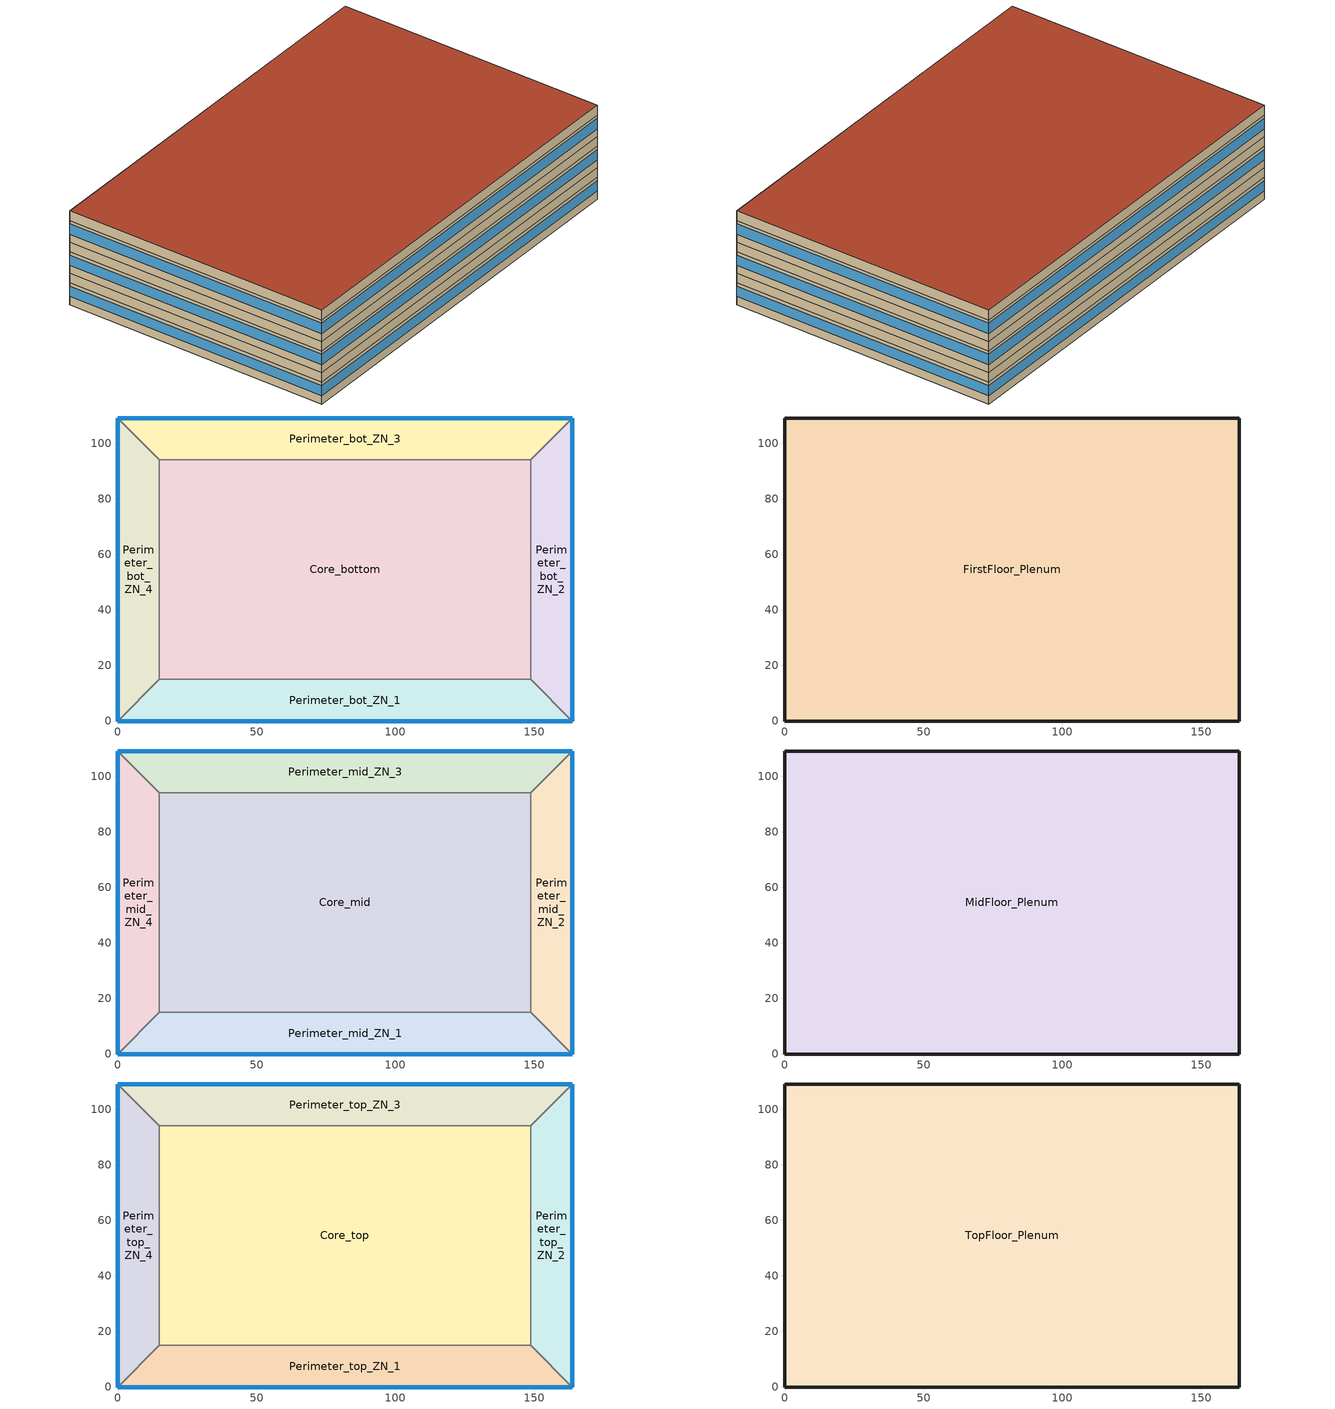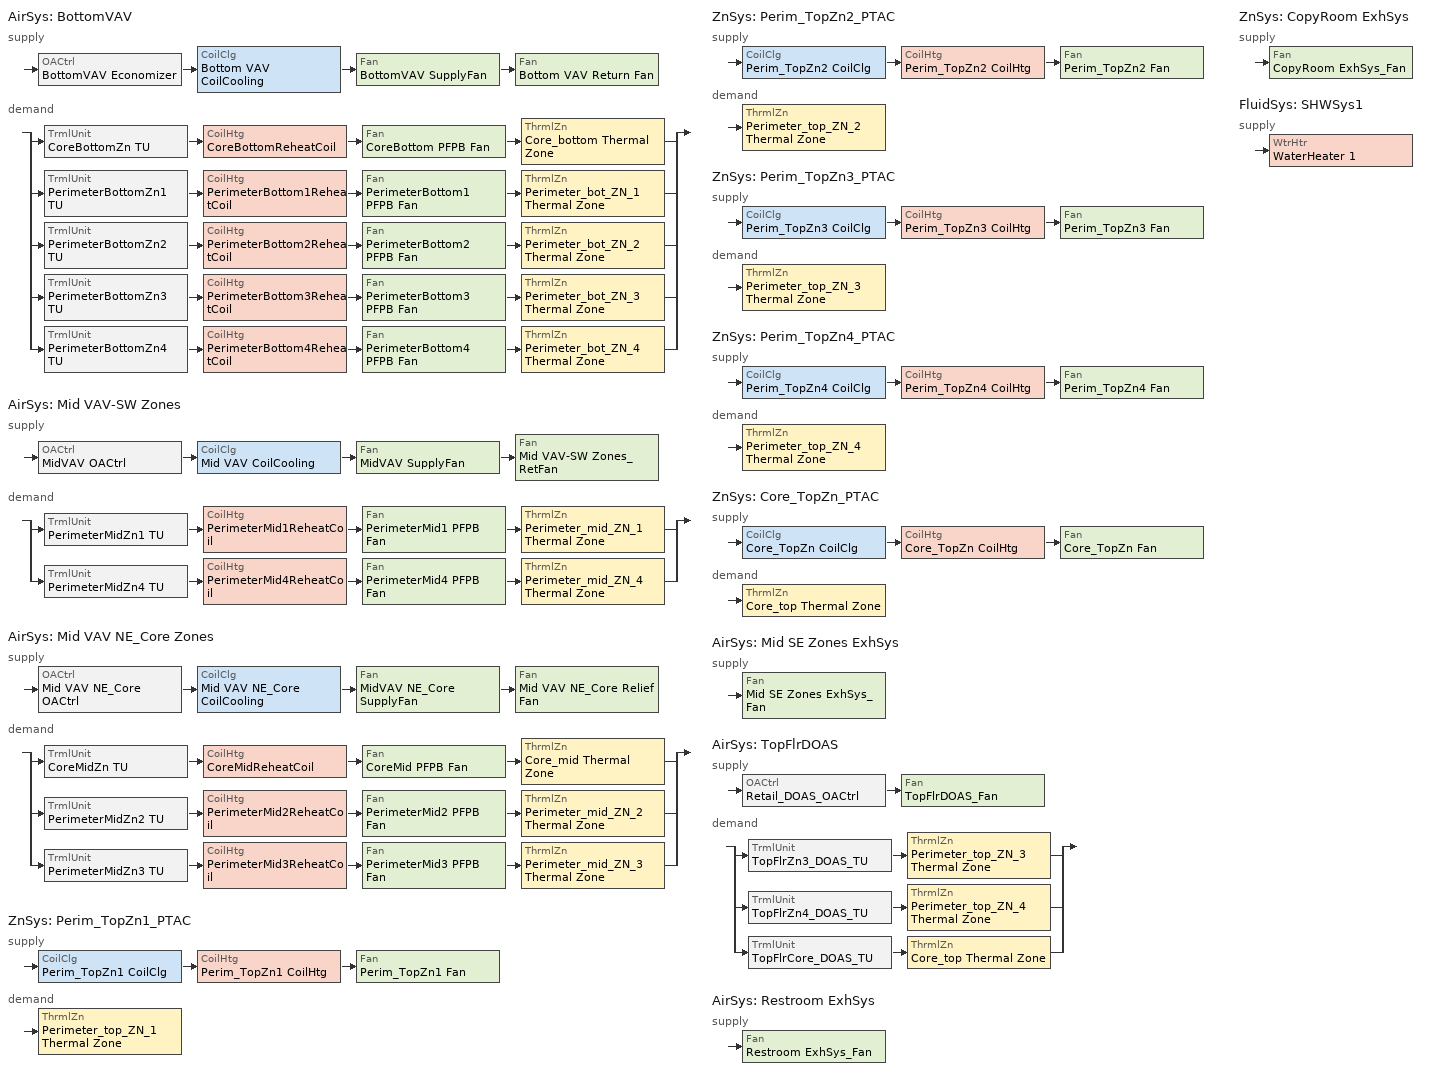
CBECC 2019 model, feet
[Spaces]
Core_bottom
 floor ground (Base_CZ12-SlabOnOrBelowGradeF073): 148.75,94.16 148.75,15 15,15 15,94.16 z0
 wall to Perimeter_bot_ZN_2 (NACM_Interior Wall): 148.75,15 148.75,94.16 z0:9
 wall to Perimeter_bot_ZN_3 (NACM_Interior Wall): 148.75,94.16 15,94.16 z0:9
 wall to Perimeter_bot_ZN_1 (NACM_Interior Wall): 15,15 148.75,15 z0:9
 wall to Perimeter_bot_ZN_4 (NACM_Interior Wall): 15,94.16 15,15 z0:9
Perimeter_bot_ZN_2
 floor ground (Base_CZ12-SlabOnOrBelowGradeF073): 163.75,109.17 163.75,0 148.75,15 148.75,94.16 z0
 wall outside (Base_CZ12-NonresMetalFrameWallU062): 163.75,0 163.75,109.17 z0:9
 wall to Perimeter_bot_ZN_1 (NACM_Interior Wall): 148.75,15 163.75,0 z0:9
 wall to Perimeter_bot_ZN_3 (NACM_Interior Wall): 163.75,109.17 148.75,94.16 z0:9
 window (Base_AllCZ_FixedWindowU36): 163.75,0.01 163.75,109.16 z3.35:7.64
Perimeter_bot_ZN_3
 floor ground (Base_CZ12-SlabOnOrBelowGradeF073): 163.75,109.17 148.75,94.16 15,94.16 0,109.17 z0
 wall outside (Base_CZ12-NonresMetalFrameWallU062): 163.75,109.17 0,109.17 z0:9
 wall to Perimeter_bot_ZN_4 (NACM_Interior Wall): 0,109.17 15,94.16 z0:9
 window (Base_AllCZ_FixedWindowU36): 163.75,109.17 0,109.17 z3.35:7.64
Perimeter_bot_ZN_1
 floor ground (Base_CZ12-SlabOnOrBelowGradeF073): 148.75,15 163.75,0 0,0 15,15 z0
 wall outside (Base_CZ12-NonresMetalFrameWallU062): 0,0 163.75,0 z0:9
 wall to Perimeter_bot_ZN_4 (NACM_Interior Wall): 15,15 0,0 z0:9
 window (Base_AllCZ_FixedWindowU36): 0,0 163.75,0 z3.35:7.64
Perimeter_bot_ZN_4
 floor ground (Base_CZ12-SlabOnOrBelowGradeF073): 0,109.17 15,94.16 15,15 0,0 z0
 wall outside (Base_CZ12-NonresMetalFrameWallU062): 0,109.17 0,0 z0:9
 window (Base_AllCZ_FixedWindowU36): 0,109.16 0,0.01 z3.35:7.64
FirstFloor_Plenum
 floor to Core_bottom (NACM_Drop Ceiling): 148.75,94.16 148.75,15 15,15 15,94.16 z9
 floor to Perimeter_bot_ZN_1 (NACM_Drop Ceiling): 148.75,15 163.75,0 0,0 15,15 z9
 floor to Perimeter_bot_ZN_2 (NACM_Drop Ceiling): 163.75,109.17 163.75,0 148.75,15 148.75,94.16 z9
 floor to Perimeter_bot_ZN_3 (NACM_Drop Ceiling): 163.75,109.17 148.75,94.16 15,94.16 0,109.17 z9
 floor to Perimeter_bot_ZN_4 (NACM_Drop Ceiling): 0,109.17 15,94.16 15,15 0,0 z9
 wall outside (Base_CZ12-NonresMetalFrameWallU062): 163.75,0 163.75,109.17 0,109.17 0,0 163.75,0 z9:13
Core_mid
 floor to FirstFloor_Plenum (NACM_Interior Floor): 148.75,94.16 148.75,15 15,15 15,94.16 z13
 wall to Perimeter_mid_ZN_2 (NACM_Interior Wall): 148.75,15 148.75,94.16 z13:22
 wall to Perimeter_mid_ZN_3 (NACM_Interior Wall): 148.75,94.16 15,94.16 z13:22
 wall to Perimeter_mid_ZN_1 (NACM_Interior Wall): 15,15 148.75,15 z13:22
 wall to Perimeter_mid_ZN_4 (NACM_Interior Wall): 15,94.16 15,15 z13:22
Perimeter_mid_ZN_2
 floor to FirstFloor_Plenum (NACM_Interior Floor): 163.75,109.17 163.75,0 148.75,15 148.75,94.16 z13
 wall outside (Base_CZ12-NonresMetalFrameWallU062): 163.75,0 163.75,109.17 z13:22
 wall to Perimeter_mid_ZN_1 (NACM_Interior Wall): 148.75,15 163.75,0 z13:22
 wall to Perimeter_mid_ZN_3 (NACM_Interior Wall): 163.75,109.17 148.75,94.16 z13:22
 window (Base_AllCZ_FixedWindowU36): 163.75,0.01 163.75,109.16 z16.35:20.64
Perimeter_mid_ZN_3
 floor to FirstFloor_Plenum (NACM_Interior Floor): 163.75,109.17 148.75,94.16 15,94.16 0,109.17 z13
 wall outside (Base_CZ12-NonresMetalFrameWallU062): 163.75,109.17 0,109.17 z13:22
 wall to Perimeter_mid_ZN_4 (NACM_Interior Wall): 0,109.17 15,94.16 z13:22
 window (Base_AllCZ_FixedWindowU36): 163.75,109.17 0,109.17 z16.35:20.64
Perimeter_mid_ZN_1
 floor to FirstFloor_Plenum (NACM_Interior Floor): 148.75,15 163.75,0 0,0 15,15 z13
 wall outside (Base_CZ12-NonresMetalFrameWallU062): 0,0 163.75,0 z13:22
 wall to Perimeter_mid_ZN_4 (NACM_Interior Wall): 15,15 0,0 z13:22
 window (Base_AllCZ_FixedWindowU36): 0,0 163.75,0 z16.35:20.64
Perimeter_mid_ZN_4
 floor to FirstFloor_Plenum (NACM_Interior Floor): 0,109.17 15,94.16 15,15 0,0 z13
 wall outside (Base_CZ12-NonresMetalFrameWallU062): 0,109.17 0,0 z13:22
 window (Base_AllCZ_FixedWindowU36): 0,109.16 0,0.01 z16.35:20.64
MidFloor_Plenum
 floor to Core_mid (NACM_Drop Ceiling): 148.75,94.16 148.75,15 15,15 15,94.16 z22
 floor to Perimeter_mid_ZN_1 (NACM_Drop Ceiling): 148.75,15 163.75,0 0,0 15,15 z22
 floor to Perimeter_mid_ZN_2 (NACM_Drop Ceiling): 163.75,109.17 163.75,0 148.75,15 148.75,94.16 z22
 floor to Perimeter_mid_ZN_3 (NACM_Drop Ceiling): 163.75,109.17 148.75,94.16 15,94.16 0,109.17 z22
 floor to Perimeter_mid_ZN_4 (NACM_Drop Ceiling): 0,109.17 15,94.16 15,15 0,0 z22
 wall outside (Base_CZ12-NonresMetalFrameWallU062): 163.75,0 163.75,109.17 0,109.17 0,0 163.75,0 z22:26
Core_top
 floor to MidFloor_Plenum (NACM_Interior Floor): 148.75,94.16 148.75,15 15,15 15,94.16 z26
 wall to Perimeter_top_ZN_2 (NACM_Interior Wall): 148.75,15 148.75,94.16 z26:35
 wall to Perimeter_top_ZN_3 (NACM_Interior Wall): 148.75,94.16 15,94.16 z26:35
 wall to Perimeter_top_ZN_1 (NACM_Interior Wall): 15,15 148.75,15 z26:35
 wall to Perimeter_top_ZN_4 (NACM_Interior Wall): 15,94.16 15,15 z26:35
Perimeter_top_ZN_2
 floor to MidFloor_Plenum (NACM_Interior Floor): 163.75,109.17 163.75,0 148.75,15 148.75,94.16 z26
 wall outside (Base_CZ12-NonresMetalFrameWallU062): 163.75,0 163.75,109.17 z26:35
 wall to Perimeter_top_ZN_1 (NACM_Interior Wall): 148.75,15 163.75,0 z26:35
 wall to Perimeter_top_ZN_3 (NACM_Interior Wall): 163.75,109.17 148.75,94.16 z26:35
 window (Base_AllCZ_FixedWindowU36): 163.75,0.01 163.75,109.16 z29.35:33.64
Perimeter_top_ZN_3
 floor to MidFloor_Plenum (NACM_Interior Floor): 163.75,109.17 148.75,94.16 15,94.16 0,109.17 z26
 wall outside (Base_CZ12-NonresMetalFrameWallU062): 163.75,109.17 0,109.17 z26:35
 wall to Perimeter_top_ZN_4 (NACM_Interior Wall): 0,109.17 15,94.16 z26:35
 window (Base_AllCZ_FixedWindowU36): 163.75,109.17 0,109.17 z29.35:33.64
Perimeter_top_ZN_1
 floor to MidFloor_Plenum (NACM_Interior Floor): 148.75,15 163.75,0 0,0 15,15 z26
 wall outside (Base_CZ12-NonresMetalFrameWallU062): 0,0 163.75,0 z26:35
 wall to Perimeter_top_ZN_4 (NACM_Interior Wall): 15,15 0,0 z26:35
 window (Base_AllCZ_FixedWindowU36): 0,0 163.75,0 z29.35:33.64
Perimeter_top_ZN_4
 floor to MidFloor_Plenum (NACM_Interior Floor): 0,109.17 15,94.16 15,15 0,0 z26
 wall outside (Base_CZ12-NonresMetalFrameWallU062): 0,109.17 0,0 z26:35
 window (Base_AllCZ_FixedWindowU36): 0,109.16 0,0.01 z29.35:33.64
TopFloor_Plenum
 floor to Core_top (NACM_Drop Ceiling): 148.75,94.16 148.75,15 15,15 15,94.16 z35
 floor to Perimeter_top_ZN_1 (NACM_Drop Ceiling): 148.75,15 163.75,0 0,0 15,15 z35
 floor to Perimeter_top_ZN_2 (NACM_Drop Ceiling): 163.75,109.17 163.75,0 148.75,15 148.75,94.16 z35
 floor to Perimeter_top_ZN_3 (NACM_Drop Ceiling): 163.75,109.17 148.75,94.16 15,94.16 0,109.17 z35
 floor to Perimeter_top_ZN_4 (NACM_Drop Ceiling): 0,109.17 15,94.16 15,15 0,0 z35
 wall outside (Base_CZ12-NonresMetalFrameWallU062): 163.75,0 163.75,109.17 0,109.17 0,0 163.75,0 z35:39
 roof outside (Base_CZ12-FlatNonresWoodFramingAndOtherRoofU034): 163.75,0 163.75,109.17 0,109.17 0,0 z39
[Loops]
AirSys 'BottomVAV'
 supply: OACtrl 'BottomVAV Economizer' > CoilClg 'Bottom VAV CoilCooling' > Fan 'BottomVAV SupplyFan' > Fan 'Bottom VAV Return Fan'
 demand: split
  | TrmlUnit 'CoreBottomZn TU' > CoilHtg 'CoreBottomReheatCoil' > Fan 'CoreBottom PFPB Fan' > ThrmlZn 'Core_bottom Thermal Zone'
  | TrmlUnit 'PerimeterBottomZn1 TU' > CoilHtg 'PerimeterBottom1ReheatCoil' > Fan 'PerimeterBottom1 PFPB Fan' > ThrmlZn 'Perimeter_bot_ZN_1 Thermal Zone'
  | TrmlUnit 'PerimeterBottomZn2 TU' > CoilHtg 'PerimeterBottom2ReheatCoil' > Fan 'PerimeterBottom2 PFPB Fan' > ThrmlZn 'Perimeter_bot_ZN_2 Thermal Zone'
  | TrmlUnit 'PerimeterBottomZn3 TU' > CoilHtg 'PerimeterBottom3ReheatCoil' > Fan 'PerimeterBottom3 PFPB Fan' > ThrmlZn 'Perimeter_bot_ZN_3 Thermal Zone'
  | TrmlUnit 'PerimeterBottomZn4 TU' > CoilHtg 'PerimeterBottom4ReheatCoil' > Fan 'PerimeterBottom4 PFPB Fan' > ThrmlZn 'Perimeter_bot_ZN_4 Thermal Zone'
AirSys 'Mid VAV-SW Zones'
 supply: OACtrl 'MidVAV OACtrl' > CoilClg 'Mid VAV CoilCooling' > Fan 'MidVAV SupplyFan' > Fan 'Mid VAV-SW Zones_RetFan'
 demand: split
  | TrmlUnit 'PerimeterMidZn1 TU' > CoilHtg 'PerimeterMid1ReheatCoil' > Fan 'PerimeterMid1 PFPB Fan' > ThrmlZn 'Perimeter_mid_ZN_1 Thermal Zone'
  | TrmlUnit 'PerimeterMidZn4 TU' > CoilHtg 'PerimeterMid4ReheatCoil' > Fan 'PerimeterMid4 PFPB Fan' > ThrmlZn 'Perimeter_mid_ZN_4 Thermal Zone'
AirSys 'Mid VAV NE_Core Zones'
 supply: OACtrl 'Mid VAV NE_Core OACtrl' > CoilClg 'Mid VAV NE_Core CoilCooling' > Fan 'MidVAV NE_Core SupplyFan' > Fan 'Mid VAV NE_Core Relief Fan'
 demand: split
  | TrmlUnit 'CoreMidZn TU' > CoilHtg 'CoreMidReheatCoil' > Fan 'CoreMid PFPB Fan' > ThrmlZn 'Core_mid Thermal Zone'
  | TrmlUnit 'PerimeterMidZn2 TU' > CoilHtg 'PerimeterMid2ReheatCoil' > Fan 'PerimeterMid2 PFPB Fan' > ThrmlZn 'Perimeter_mid_ZN_2 Thermal Zone'
  | TrmlUnit 'PerimeterMidZn3 TU' > CoilHtg 'PerimeterMid3ReheatCoil' > Fan 'PerimeterMid3 PFPB Fan' > ThrmlZn 'Perimeter_mid_ZN_3 Thermal Zone'
ZnSys 'Perim_TopZn1_PTAC'
 supply: CoilClg 'Perim_TopZn1 CoilClg' > CoilHtg 'Perim_TopZn1 CoilHtg' > Fan 'Perim_TopZn1 Fan'
 demand: ThrmlZn 'Perimeter_top_ZN_1 Thermal Zone'
ZnSys 'Perim_TopZn2_PTAC'
 supply: CoilClg 'Perim_TopZn2 CoilClg' > CoilHtg 'Perim_TopZn2 CoilHtg' > Fan 'Perim_TopZn2 Fan'
 demand: ThrmlZn 'Perimeter_top_ZN_2 Thermal Zone'
ZnSys 'Perim_TopZn3_PTAC'
 supply: CoilClg 'Perim_TopZn3 CoilClg' > CoilHtg 'Perim_TopZn3 CoilHtg' > Fan 'Perim_TopZn3 Fan'
 demand: ThrmlZn 'Perimeter_top_ZN_3 Thermal Zone'
ZnSys 'Perim_TopZn4_PTAC'
 supply: CoilClg 'Perim_TopZn4 CoilClg' > CoilHtg 'Perim_TopZn4 CoilHtg' > Fan 'Perim_TopZn4 Fan'
 demand: ThrmlZn 'Perimeter_top_ZN_4 Thermal Zone'
ZnSys 'Core_TopZn_PTAC'
 supply: CoilClg 'Core_TopZn CoilClg' > CoilHtg 'Core_TopZn CoilHtg' > Fan 'Core_TopZn Fan'
 demand: ThrmlZn 'Core_top Thermal Zone'
AirSys 'Mid SE Zones ExhSys'
 supply: Fan 'Mid SE Zones ExhSys_Fan'
AirSys 'TopFlrDOAS'
 supply: OACtrl 'Retail_DOAS_OACtrl' > Fan 'TopFlrDOAS_Fan'
 demand: split
  | TrmlUnit 'TopFlrZn3_DOAS_TU' > ThrmlZn 'Perimeter_top_ZN_3 Thermal Zone'
  | TrmlUnit 'TopFlrZn4_DOAS_TU' > ThrmlZn 'Perimeter_top_ZN_4 Thermal Zone'
  | TrmlUnit 'TopFlrCore_DOAS_TU' > ThrmlZn 'Core_top Thermal Zone'
AirSys 'Restroom ExhSys'
 supply: Fan 'Restroom ExhSys_Fan'
ZnSys 'CopyRoom ExhSys'
 supply: Fan 'CopyRoom ExhSys_Fan'
FluidSys 'SHWSys1'
 supply: WtrHtr 'WaterHeater 1'
[Proj]
OffMed-FanPowerAdj: ZipCode=95814; CompType=NewComplete; DebugScreen=1
[Bldg]
OfficeMedium: TotStoryCnt=3; AboveGrdStoryCnt=3
[ConsAssm]
Base_CZ12-SlabOnOrBelowGradeF073: CompatibleSurfType=UndergroundFloor; SlabType=UnheatedSlabOnGrade; MatRef[1]=Concrete - 140 lb/ft3 - 6 in.
Base_CZ12-NonresMetalFrameWallU062: CompatibleSurfType=ExteriorWall; MatRef[1]=Stucco - 7/8 in.; MatRef[2]=Compliance Insulation R13.99; MatRef[3]=Air - Metal Wall Framing - 16 or 24 in. OC; MatRef[4]=Gypsum Board - 1/2 in.
NACM_Interior Wall: CompatibleSurfType=InteriorWall; MatRef[1]=Gypsum Board - 5/8 in.; MatRef[2]=Air - Metal Wall Framing - 16 or 24 in. OC; MatRef[3]=Gypsum Board - 5/8 in.
Base_CZ12-FlatNonresWoodFramingAndOtherRoofU034: CompatibleSurfType=Roof; MatRef[1]=Metal Standing Seam - 1/16 in.; MatRef[2]=Compliance Insulation R28.63; CRRCInitialRefl=0.63; CRRCAgedRefl=0.63; CRRCInitialEmit=0.85; CRRCAgedEmit=0.85; CRRCProdID=XXXX-XXXX
NACM_Drop Ceiling: CompatibleSurfType=InteriorFloor; MatRef[1]=Acoustic Tile - 3/4 in.
NACM_Interior Floor: CompatibleSurfType=InteriorFloor; MatRef[1]=Metal Deck - 1/16 in.; MatRef[2]=Concrete - 140 lb/ft3 - 4 in.; MatRef[3]=Carpet - 3/4 in.
[Mat]
Name | CodeCat | CodeItem
Concrete - 140 lb/ft3 - 6 in. | Concrete | Concrete - 140 lb/ft3 - 6 in.
Stucco - 7/8 in. | Plastering Materials | Stucco - 7/8 in.
Compliance Insulation R13.99 | Insulation Board | Compliance Insulation R13.99
Air - Metal Wall Framing - 16 or 24 in. OC | Air | Air - Metal Wall Framing - 16 or 24 in. OC
Gypsum Board - 1/2 in. | Bldg Board and Siding | Gypsum Board - 1/2 in.
Gypsum Board - 5/8 in. | Bldg Board and Siding | Gypsum Board - 5/8 in.
Metal Standing Seam - 1/16 in. | Roofing | Metal Standing Seam - 1/16 in.
Compliance Insulation R28.63 | Insulation Board | Compliance Insulation R28.63
Acoustic Tile - 3/4 in. | Finish Materials | Acoustic Tile - 3/4 in.
Metal Deck - 1/16 in. | Bldg Board and Siding | Metal Deck - 1/16 in.
Concrete - 140 lb/ft3 - 4 in. | Concrete | Concrete - 140 lb/ft3 - 4 in.
Carpet - 3/4 in. | Finish Materials | Carpet - 3/4 in.
[FenCons]
Base_AllCZ_FixedWindowU36: FenType=VerticalFenestration; FenProdType=FixedWindow; AssmContext=Manufactured; CertificationMthd=NFRCRated; SHGC=0.25; UFactor=0.36; VT=0.42
[Story]
BottomFlr; MidFlr; TopFloor
[Spc]
Core_bottom: Story=BottomFlr; CondgType=DirectlyConditioned; ThrmlZnRef=Core_bottom Thermal Zone; Vol=95280.3; SpcFuncDefaultsRef=Office Mod Defaults; ElevCnt=1; ElevLostFrac=1; EscalCnt=1; EscalLostFrac=1; SHWFluidSegRef=SHWSys1 Supply; VentPerSpc=2000
Perimeter_bot_ZN_1: Story=BottomFlr; CondgType=DirectlyConditioned; ThrmlZnRef=Perimeter_bot_ZN_1 Thermal Zone; Vol=20085.9; SpcFuncDefaultsRef=Office Mod Defaults; SHWFluidSegRef=SHWSys1 Supply; SecSide100PctControlled=1
Perimeter_bot_ZN_2: Story=BottomFlr; ThrmlZnRef=Perimeter_bot_ZN_2 Thermal Zone; Vol=12716.1; SpcFuncDefaultsRef=Office Mod Defaults; SHWFluidSegRef=SHWSys1 Supply; SecSide100PctControlled=1
Perimeter_bot_ZN_3: Story=BottomFlr; ThrmlZnRef=Perimeter_bot_ZN_3 Thermal Zone; Vol=20085.9; SpcFuncDefaultsRef=Office Mod Defaults; SHWFluidSegRef=SHWSys1 Supply; SecSide100PctControlled=1
Perimeter_bot_ZN_4: Story=BottomFlr; ThrmlZnRef=Perimeter_bot_ZN_4 Thermal Zone; Vol=12715.2; SpcFuncDefaultsRef=Office Mod Defaults; SHWFluidSegRef=SHWSys1 Supply; SecSide100PctControlled=1
FirstFloor_Plenum: Story=BottomFlr; CondgType=Plenum; ThrmlZnRef=FirstFloor_Plenum Thermal Zone; Vol=71503.7
Core_mid: Story=MidFlr; ThrmlZnRef=Core_mid Thermal Zone; Vol=95280.3; SpcFuncDefaultsRef=Office Mod Defaults; SHWFluidSegRef=SHWSys1 Supply
Perimeter_mid_ZN_1: Story=MidFlr; ThrmlZnRef=Perimeter_mid_ZN_1 Thermal Zone; Vol=20085.9; SpcFuncDefaultsRef=Office Mod Defaults; SHWFluidSegRef=SHWSys1 Supply; VentPerSpc=400; SecSide100PctControlled=1; SpcFunc=Pharmacy Area; ExhPerSpc=500
Perimeter_mid_ZN_2: Story=MidFlr; ThrmlZnRef=Perimeter_mid_ZN_2 Thermal Zone; Vol=12716.1; SHWFluidSegRef=SHWSys1 Supply; SecSide100PctControlled=1; SpcFunc=Commercial/Industrial Storage (Warehouse); VentSpcFunc=Exhaust - Storage rooms, chemical; ExhNumFixtures=10
Perimeter_mid_ZN_3: Story=MidFlr; ThrmlZnRef=Perimeter_mid_ZN_3 Thermal Zone; Vol=20085.9; SpcFuncDefaultsRef=Office Mod Defaults; SHWFluidSegRef=SHWSys1 Supply; VentPerSpc=400; SecSide100PctControlled=1
Perimeter_mid_ZN_4: Story=MidFlr; ThrmlZnRef=Perimeter_mid_ZN_4 Thermal Zone; Vol=12715.2; SpcFuncDefaultsRef=Office Mod Defaults; SHWFluidSegRef=SHWSys1 Supply; VentPerSpc=500; SecSide100PctControlled=1
MidFloor_Plenum: Story=MidFlr; CondgType=Plenum; ThrmlZnRef=MidFloor_Plenum Thermal Zone; Vol=71503.7
Core_top: Story=TopFloor; ThrmlZnRef=Core_top Thermal Zone; Vol=95280.3; SpcFuncDefaultsRef=Office Mod Defaults; SHWFluidSegRef=SHWSys1 Supply; SecSide100PctControlled=1
Perimeter_top_ZN_1: Story=TopFloor; ThrmlZnRef=Perimeter_top_ZN_1 Thermal Zone; Vol=20085.9; SHWFluidSegRef=SHWSys1 Supply; SecSide100PctControlled=1; SpcFunc=Restrooms; ExhNumFixtures=8
Perimeter_top_ZN_2: Story=TopFloor; ThrmlZnRef=Perimeter_top_ZN_2 Thermal Zone; Vol=12716.1; SHWFluidSegRef=SHWSys1 Supply; SecSide100PctControlled=1; SpcFunc=Copy Room
Perimeter_top_ZN_3: Story=TopFloor; ThrmlZnRef=Perimeter_top_ZN_3 Thermal Zone; Vol=20085.9; SpcFuncDefaultsRef=Office Mod Defaults; SHWFluidSegRef=SHWSys1 Supply; SecSide100PctControlled=1
Perimeter_top_ZN_4: Story=TopFloor; ThrmlZnRef=Perimeter_top_ZN_4 Thermal Zone; Vol=12715.2; SpcFuncDefaultsRef=Office Mod Defaults; SHWFluidSegRef=SHWSys1 Supply; SecSide100PctControlled=1
TopFloor_Plenum: Story=TopFloor; CondgType=Plenum; ThrmlZnRef=TopFloor_Plenum Thermal Zone; Vol=71503.7
[ThrmlZn]
Core_bottom Thermal Zone: Type=Conditioned; PriAirCondgSysRef[1]=BottomVAV; VentStdDesc=Test
Perimeter_bot_ZN_1 Thermal Zone; Perimeter_bot_ZN_2 Thermal Zone; Perimeter_bot_ZN_3 Thermal Zone; Perimeter_bot_ZN_4 Thermal Zone: Type=Conditioned; PriAirCondgSysRef[1]=BottomVAV
FirstFloor_Plenum Thermal Zone; MidFloor_Plenum Thermal Zone; TopFloor_Plenum Thermal Zone: Type=Plenum
Core_mid Thermal Zone: PriAirCondgSysRef[1]=Mid VAV NE_Core Zones
Perimeter_mid_ZN_1 Thermal Zone: Type=Conditioned; PriAirCondgSysRef[1]=Mid VAV-SW Zones; ExhSysRef=Mid SE Zones ExhSys
Perimeter_mid_ZN_2 Thermal Zone: Type=Conditioned; PriAirCondgSysRef[1]=Mid VAV NE_Core Zones; ExhSysRef=Mid SE Zones ExhSys
Perimeter_mid_ZN_3 Thermal Zone: Type=Conditioned; PriAirCondgSysRef[1]=Mid VAV NE_Core Zones
Perimeter_mid_ZN_4 Thermal Zone: Type=Conditioned; PriAirCondgSysRef[1]=Mid VAV-SW Zones
Core_top Thermal Zone: Type=Conditioned; PriAirCondgSysRef[1]=Core_TopZn_PTAC; VentSysRef=TopFlrDOAS
Perimeter_top_ZN_1 Thermal Zone: Type=Conditioned; PriAirCondgSysRef[1]=Perim_TopZn1_PTAC; ExhSysRef=Restroom ExhSys; VentSrc=Forced
Perimeter_top_ZN_2 Thermal Zone: Type=Conditioned; PriAirCondgSysRef[1]=Perim_TopZn2_PTAC; ExhSysRef=CopyRoom ExhSys; VentSrc=Forced
Perimeter_top_ZN_3 Thermal Zone: Type=Conditioned; PriAirCondgSysRef[1]=Perim_TopZn3_PTAC; VentSysRef=TopFlrDOAS
Perimeter_top_ZN_4 Thermal Zone: Type=Conditioned; PriAirCondgSysRef[1]=Perim_TopZn4_PTAC; VentSysRef=TopFlrDOAS
[AirSys]
BottomVAV: Type=PVAV; CtrlSysType=DDCToZone; ReheatCtrlMthd=DualMaximum; OptStart=1; ClgCtrl=WarmestResetFlowFirst; ClRstSupHi=60; ClRstSupLow=55; FullyDuctedRetFlag=1; MERVGTE16Flag=1; MERVGTE16DsgnPD=0.6
Mid VAV-SW Zones: Type=PVAV; CtrlSysType=DDCToZone; ReheatCtrlMthd=DualMaximum; OptStart=1; ClgCtrl=WarmestResetFlowFirst; ClRstSupHi=60; ClRstSupLow=55; MERVGTE16Flag=1; MERVGTE16DsgnPD=0.6; AirFlowPerSqFt=1.2
Mid VAV NE_Core Zones: Type=PVAV; CtrlSysType=DDCToZone; ReheatCtrlMthd=DualMaximum; OptStart=1; ClgCtrl=WarmestResetFlowFirst; ClRstSupHi=60; ClRstSupLow=55; GasPhaseAirCleanersFlag=1; GasPhaseAirCleanersDsgnPD=1
Mid SE Zones ExhSys: Type=Exhaust; FullyDuctedExhFlag=1; ExhFiltersFlag=0; BiosftyCabExhFlag=1; BiosftyCabExhDsgnPD=1
TopFlrDOAS: Type=DOASCV
Restroom ExhSys: Type=Exhaust
[AirSeg]
Name | Sys | Type
Bottom VAV AirSegment Supply | BottomVAV | Supply
Bottom VAV ReturnAirSegment | BottomVAV | Return
Mid VAV AirSegment Supply | Mid VAV-SW Zones | Supply
MidVAV RetAirSeg | Mid VAV-SW Zones
Mid VAV NE_Core AirSegment Supply | Mid VAV NE_Core Zones | Supply
Mid VAV NE_Core ReliefAirSeg | Mid VAV NE_Core Zones | Relief
Mid SE Zones ExhSys_AirSeg | Mid SE Zones ExhSys | Exhaust
TopFlrDOAS_SupSeg | TopFlrDOAS | Supply
TopFlrDOAS_RetSeg | TopFlrDOAS | Return
Restroom ExhSys_AirSeg | Restroom ExhSys | Exhaust
[CoilClg] Type=DirectExpansion
Name | Sys | FuelSrc | NumClgStages | CndsrType
Bottom VAV CoilCooling | BottomVAV | Electric | 2 | Air
Mid VAV CoilCooling | Mid VAV-SW Zones | Electric | 2 | Air
Mid VAV NE_Core CoilCooling | Mid VAV NE_Core Zones | Electric | 2 | Air
Perim_TopZn1 CoilClg | Perim_TopZn1_PTAC
Perim_TopZn2 CoilClg | Perim_TopZn2_PTAC
Perim_TopZn3 CoilClg | Perim_TopZn3_PTAC
Perim_TopZn4 CoilClg | Perim_TopZn4_PTAC
Core_TopZn CoilClg | Core_TopZn_PTAC
[Fan]
Name | Sys | CtrlMthd | ModelingMthd | TotStaticPress
BottomVAV SupplyFan | BottomVAV | VariableSpeedDrive
Bottom VAV Return Fan | BottomVAV | VariableSpeedDrive | StaticPressure | 2
CoreBottom PFPB Fan; PerimeterBottom1 PFPB Fan; PerimeterBottom2 PFPB Fan; PerimeterBottom3 PFPB Fan; PerimeterBottom4 PFPB Fan | BottomVAV
MidVAV SupplyFan | Mid VAV-SW Zones | VariableSpeedDrive | StaticPressure
Mid VAV-SW Zones_RetFan | Mid VAV-SW Zones |  | StaticPressure | 1.5
PerimeterMid1 PFPB Fan; PerimeterMid4 PFPB Fan | Mid VAV-SW Zones
MidVAV NE_Core SupplyFan | Mid VAV NE_Core Zones | VariableSpeedDrive | StaticPressure
Mid VAV NE_Core Relief Fan | Mid VAV NE_Core Zones |  | StaticPressure
CoreMid PFPB Fan; PerimeterMid2 PFPB Fan; PerimeterMid3 PFPB Fan | Mid VAV NE_Core Zones
Perim_TopZn1 Fan | Perim_TopZn1_PTAC | ConstantVolume | PowerPerUnitFlow
Perim_TopZn2 Fan | Perim_TopZn2_PTAC | ConstantVolume | PowerPerUnitFlow
Perim_TopZn3 Fan | Perim_TopZn3_PTAC | ConstantVolume | PowerPerUnitFlow
Perim_TopZn4 Fan | Perim_TopZn4_PTAC | ConstantVolume | PowerPerUnitFlow
Core_TopZn Fan | Core_TopZn_PTAC | ConstantVolume | PowerPerUnitFlow
Mid SE Zones ExhSys_Fan | Mid SE Zones ExhSys |  | StaticPressure | 4
TopFlrDOAS_Fan | TopFlrDOAS |  | StaticPressure
Restroom ExhSys_Fan | Restroom ExhSys |  | StaticPressure | 2.5
CopyRoom ExhSys_Fan | CopyRoom ExhSys |  | StaticPressure | 2.5
[TrmlUnit]
Name | Sys | Type | ZnServedRef | PriAirSegRef
CoreBottomZn TU | BottomVAV | ParallelFanBox | Core_bottom Thermal Zone | Bottom VAV AirSegment Supply
PerimeterBottomZn1 TU | BottomVAV | ParallelFanBox | Perimeter_bot_ZN_1 Thermal Zone | Bottom VAV AirSegment Supply
PerimeterBottomZn2 TU | BottomVAV | ParallelFanBox | Perimeter_bot_ZN_2 Thermal Zone | Bottom VAV AirSegment Supply
PerimeterBottomZn3 TU | BottomVAV | ParallelFanBox | Perimeter_bot_ZN_3 Thermal Zone | Bottom VAV AirSegment Supply
PerimeterBottomZn4 TU | BottomVAV | ParallelFanBox | Perimeter_bot_ZN_4 Thermal Zone | Bottom VAV AirSegment Supply
PerimeterMidZn1 TU | Mid VAV-SW Zones | ParallelFanBox | Perimeter_mid_ZN_1 Thermal Zone | Mid VAV AirSegment Supply
PerimeterMidZn4 TU | Mid VAV-SW Zones | ParallelFanBox | Perimeter_mid_ZN_4 Thermal Zone | Mid VAV AirSegment Supply
CoreMidZn TU | Mid VAV NE_Core Zones | ParallelFanBox | Core_mid Thermal Zone | Mid VAV NE_Core AirSegment Supply
PerimeterMidZn2 TU | Mid VAV NE_Core Zones | ParallelFanBox | Perimeter_mid_ZN_2 Thermal Zone | Mid VAV NE_Core AirSegment Supply
PerimeterMidZn3 TU | Mid VAV NE_Core Zones | ParallelFanBox | Perimeter_mid_ZN_3 Thermal Zone | Mid VAV NE_Core AirSegment Supply
TopFlrZn3_DOAS_TU | TopFlrDOAS | Uncontrolled | Perimeter_top_ZN_3 Thermal Zone
TopFlrZn4_DOAS_TU | TopFlrDOAS | Uncontrolled | Perimeter_top_ZN_4 Thermal Zone
TopFlrCore_DOAS_TU | TopFlrDOAS | Uncontrolled | Core_top Thermal Zone
[CoilHtg] Type=Resistance
Name | Sys
CoreBottomReheatCoil; PerimeterBottom1ReheatCoil; PerimeterBottom2ReheatCoil; PerimeterBottom3ReheatCoil; PerimeterBottom4ReheatCoil | BottomVAV
PerimeterMid1ReheatCoil; PerimeterMid4ReheatCoil | Mid VAV-SW Zones
CoreMidReheatCoil; PerimeterMid2ReheatCoil; PerimeterMid3ReheatCoil | Mid VAV NE_Core Zones
Perim_TopZn1 CoilHtg | Perim_TopZn1_PTAC
Perim_TopZn2 CoilHtg | Perim_TopZn2_PTAC
Perim_TopZn3 CoilHtg | Perim_TopZn3_PTAC
Perim_TopZn4 CoilHtg | Perim_TopZn4_PTAC
Core_TopZn CoilHtg | Core_TopZn_PTAC
[OACtrl]
Name | Sys | EconoCtrlMthd | EconoIntegration | AirSegSupRef | AirSegRetRef
BottomVAV Economizer | BottomVAV | DifferentialDryBulb | Integrated | Bottom VAV AirSegment Supply | Bottom VAV ReturnAirSegment
MidVAV OACtrl | Mid VAV-SW Zones | DifferentialDryBulb | Integrated | Mid VAV AirSegment Supply | MidVAV RetAirSeg
Mid VAV NE_Core OACtrl | Mid VAV NE_Core Zones | DifferentialDryBulb | Integrated |  | Mid VAV NE_Core ReliefAirSeg
Retail_DOAS_OACtrl | TopFlrDOAS | NoEconomizer
[ZnSys]
Name | Type | FanCtrl | ExhFiltersFlag | ExhFiltersDsgnPD
Perim_TopZn1_PTAC; Perim_TopZn2_PTAC | PTAC
Perim_TopZn3_PTAC; Perim_TopZn4_PTAC | PTAC | Continuous
Core_TopZn_PTAC | PTAC | Cycling
CopyRoom ExhSys | Exhaust |  | 1 | 1
[FluidSys]
SHWSys1: Type=ServiceHotWater
[FluidSeg] Sys=SHWSys1
Name | Type | Src
SHWSys1 MuniInlet | MakeupFluid | MunicipalWater
SHWSys1 Supply | PrimarySupply
[WtrHtr]
WaterHeater 1: Sys=SHWSys1; FluidSegOutRef=SHWSys1 Supply; FluidSegMakeupRef=SHWSys1 MuniInlet; EF=0.637
[SpcFuncDefaults]
Office Mod Defaults: SpcFunc=Office Area (Open plan office)
